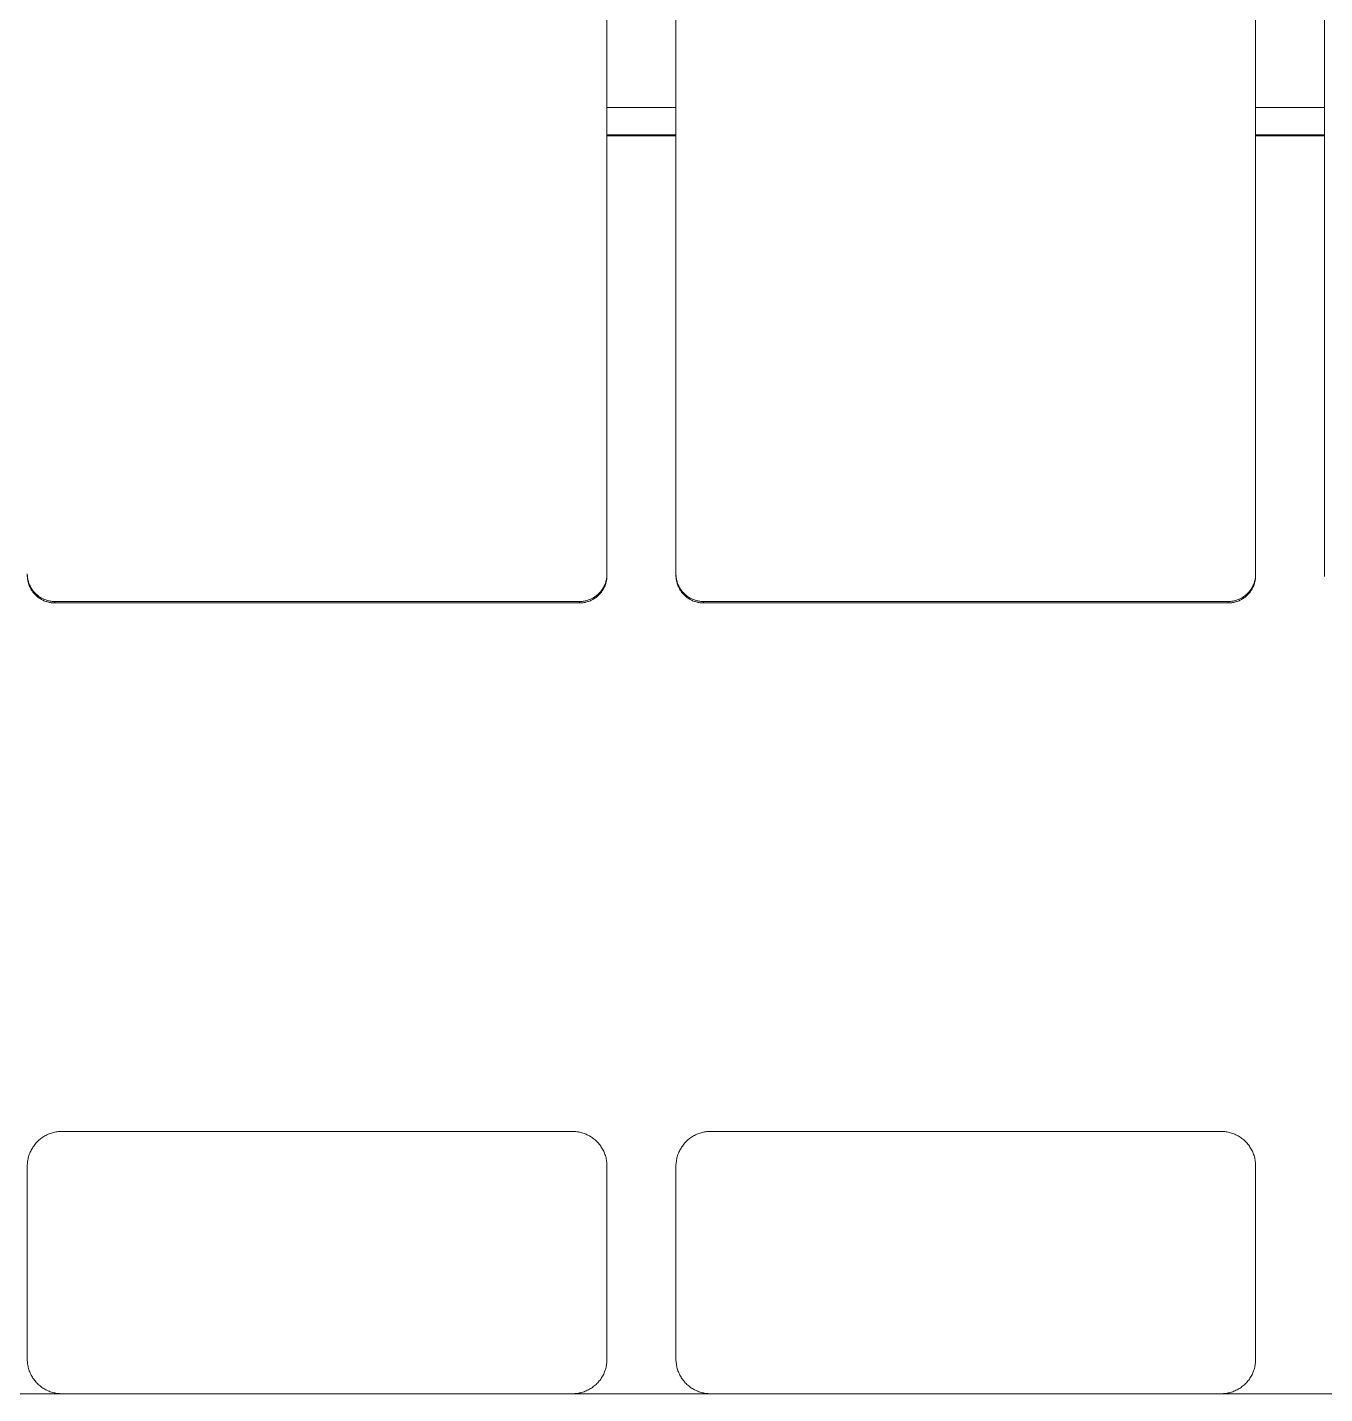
# Model space of a CAD drawing. Header units: millimetres. Extents: x -402 to 3954, y -41 to 3282.
# Drawn here: x 1228.6 to 1416.6, y 2885 to 3083.1 of the extents above; entities that cross this region are included whole.
import ezdxf

# ---------------------------------------------------------------- set-up
doc = ezdxf.new("R2010")
doc.units = ezdxf.units.MM
doc.layers.add('ZANO_R', color=7, linetype='Continuous', lineweight=0)

msp = doc.modelspace()

# ---------------------------------------------------------------- linework, layer by layer
at = {"layer": 'ZANO_R'}
for p, q in [((1312.63, 3003.85), (1312.63, 3277.1)), ((1322.63, 3277.1), (1322.63, 3003.85)), ((1406.63, 3003.85), (1406.63, 3277.1)), ((1416.63, 3277.1), (1416.63, 3003.85)), ((1312.63, 3071.47), (1322.63, 3071.47)), ((1406.63, 3071.47), (1416.63, 3071.47)), ((1322.63, 3067.47), (1312.63, 3067.47)), ((1416.63, 3067.47), (1406.63, 3067.47)), ((1312.63, 3067.36), (1322.63, 3067.36)), ((1406.63, 3067.36), (1416.63, 3067.36)), ((1228.63, 3003.85), (1228.63, 3003.71)), ((1228.63, 3003.71), (1228.64, 3003.58)), ((1228.63, 3003.5), (1228.63, 3003.64)), ((1228.64, 3003.37), (1228.63, 3003.5)), ((1228.64, 3003.58), (1228.65, 3003.44)), ((1228.65, 3003.23), (1228.64, 3003.37)), ((1228.65, 3003.44), (1228.67, 3003.3)), ((1228.67, 3003.1), (1228.65, 3003.23)), ((1228.67, 3003.3), (1228.69, 3003.17)), ((1228.69, 3002.96), (1228.67, 3003.1)), ((1228.69, 3003.17), (1228.72, 3003.04)), ((1228.72, 3002.83), (1228.69, 3002.96)), ((1228.72, 3003.04), (1228.75, 3002.9)), ((1228.75, 3002.69), (1228.72, 3002.83)), ((1228.75, 3002.9), (1228.78, 3002.77)), ((1228.78, 3002.56), (1228.75, 3002.69)), ((1228.78, 3002.77), (1228.82, 3002.64)), ((1228.82, 3002.43), (1228.78, 3002.56)), ((1228.82, 3002.64), (1228.86, 3002.51)), ((1228.86, 3002.3), (1228.82, 3002.43)), ((1228.86, 3002.51), (1228.91, 3002.38)), ((1228.91, 3002.17), (1228.86, 3002.3)), ((1228.91, 3002.38), (1228.96, 3002.26)), ((1228.96, 3002.05), (1228.91, 3002.17)), ((1228.96, 3002.26), (1229.02, 3002.13)), ((1229.02, 3002.13), (1229.08, 3002.01)), ((1312.24, 3002.13), (1312.18, 3002.01)), ((1312.3, 3002.26), (1312.24, 3002.13)), ((1312.35, 3002.38), (1312.3, 3002.26)), ((1312.35, 3002.17), (1312.3, 3002.05)), ((1312.4, 3002.51), (1312.35, 3002.38)), ((1312.4, 3002.3), (1312.35, 3002.17)), ((1312.44, 3002.64), (1312.4, 3002.51)), ((1312.44, 3002.43), (1312.4, 3002.3)), ((1312.48, 3002.77), (1312.44, 3002.64)), ((1312.48, 3002.56), (1312.44, 3002.43)), ((1312.52, 3002.9), (1312.48, 3002.77)), ((1312.52, 3002.69), (1312.48, 3002.56)), ((1312.55, 3003.04), (1312.52, 3002.9)), ((1312.55, 3002.83), (1312.52, 3002.69)), ((1312.57, 3003.17), (1312.55, 3003.04)), ((1312.57, 3002.96), (1312.55, 3002.83)), ((1312.59, 3003.3), (1312.57, 3003.17)), ((1312.59, 3003.1), (1312.57, 3002.96)), ((1312.61, 3003.44), (1312.59, 3003.3)), ((1312.61, 3003.23), (1312.59, 3003.1)), ((1312.62, 3003.58), (1312.61, 3003.44)), ((1312.62, 3003.37), (1312.61, 3003.23)), ((1312.63, 3003.71), (1312.62, 3003.58)), ((1312.63, 3003.5), (1312.62, 3003.37)), ((1312.63, 3003.64), (1312.63, 3003.85)), ((1312.63, 3003.85), (1312.63, 3003.71)), ((1312.63, 3003.64), (1312.63, 3003.5)), ((1322.63, 3003.85), (1322.63, 3003.71)), ((1322.63, 3003.85), (1322.63, 3003.64)), ((1322.63, 3003.71), (1322.64, 3003.58)), ((1322.63, 3003.5), (1322.63, 3003.64)), ((1322.64, 3003.37), (1322.63, 3003.5)), ((1322.64, 3003.58), (1322.65, 3003.44)), ((1322.65, 3003.23), (1322.64, 3003.37)), ((1322.65, 3003.44), (1322.67, 3003.3)), ((1322.67, 3003.1), (1322.65, 3003.23)), ((1322.67, 3003.3), (1322.69, 3003.17)), ((1322.69, 3002.96), (1322.67, 3003.1)), ((1322.69, 3003.17), (1322.72, 3003.04)), ((1322.72, 3002.83), (1322.69, 3002.96)), ((1322.72, 3003.04), (1322.75, 3002.9)), ((1322.75, 3002.69), (1322.72, 3002.83)), ((1322.75, 3002.9), (1322.78, 3002.77)), ((1322.78, 3002.56), (1322.75, 3002.69)), ((1322.78, 3002.77), (1322.82, 3002.64)), ((1322.82, 3002.43), (1322.78, 3002.56)), ((1322.82, 3002.64), (1322.86, 3002.51)), ((1322.86, 3002.3), (1322.82, 3002.43)), ((1322.86, 3002.51), (1322.91, 3002.38)), ((1322.91, 3002.17), (1322.86, 3002.3)), ((1322.91, 3002.38), (1322.96, 3002.26)), ((1322.96, 3002.05), (1322.91, 3002.17)), ((1322.96, 3002.26), (1323.02, 3002.13)), ((1323.02, 3002.13), (1323.08, 3002.01)), ((1406.24, 3002.13), (1406.18, 3002.01)), ((1406.3, 3002.26), (1406.24, 3002.13)), ((1406.35, 3002.38), (1406.3, 3002.26)), ((1406.35, 3002.17), (1406.3, 3002.05)), ((1406.4, 3002.51), (1406.35, 3002.38)), ((1406.4, 3002.3), (1406.35, 3002.17)), ((1406.44, 3002.64), (1406.4, 3002.51)), ((1406.44, 3002.43), (1406.4, 3002.3)), ((1406.48, 3002.77), (1406.44, 3002.64)), ((1406.48, 3002.56), (1406.44, 3002.43)), ((1406.52, 3002.9), (1406.48, 3002.77)), ((1406.52, 3002.69), (1406.48, 3002.56)), ((1406.55, 3003.04), (1406.52, 3002.9)), ((1406.55, 3002.83), (1406.52, 3002.69)), ((1406.57, 3003.17), (1406.55, 3003.04)), ((1406.57, 3002.96), (1406.55, 3002.83)), ((1406.59, 3003.3), (1406.57, 3003.17)), ((1406.59, 3003.1), (1406.57, 3002.96)), ((1406.61, 3003.44), (1406.59, 3003.3)), ((1406.61, 3003.23), (1406.59, 3003.1)), ((1406.62, 3003.58), (1406.61, 3003.44)), ((1406.62, 3003.37), (1406.61, 3003.23)), ((1406.63, 3003.71), (1406.62, 3003.58)), ((1406.63, 3003.5), (1406.62, 3003.37)), ((1406.63, 3003.64), (1406.63, 3003.85)), ((1406.63, 3003.85), (1406.63, 3003.71)), ((1406.63, 3003.64), (1406.63, 3003.5)), ((1416.63, 3003.85), (1416.63, 3003.71)), ((1416.63, 3003.85), (1416.63, 3003.64)), ((1416.63, 3003.5), (1416.63, 3003.64)), ((1229.02, 3001.92), (1228.96, 3002.05)), ((1229.08, 3001.8), (1229.02, 3001.92)), ((1229.08, 3002.01), (1229.14, 3001.89)), ((1229.14, 3001.68), (1229.08, 3001.8)), ((1229.14, 3001.89), (1229.21, 3001.77)), ((1229.21, 3001.56), (1229.14, 3001.68)), ((1229.21, 3001.77), (1229.29, 3001.66)), ((1229.29, 3001.45), (1229.21, 3001.56)), ((1229.29, 3001.66), (1229.36, 3001.54)), ((1229.36, 3001.33), (1229.29, 3001.45)), ((1229.36, 3001.54), (1229.44, 3001.43)), ((1229.44, 3001.22), (1229.36, 3001.33)), ((1229.44, 3001.43), (1229.53, 3001.32)), ((1229.53, 3001.12), (1229.44, 3001.22)), ((1229.53, 3001.32), (1229.62, 3001.22)), ((1229.62, 3001.01), (1229.53, 3001.12)), ((1229.62, 3001.22), (1229.71, 3001.12)), ((1229.71, 3000.91), (1229.62, 3001.01)), ((1229.71, 3001.12), (1229.8, 3001.02)), ((1229.8, 3000.81), (1229.71, 3000.91)), ((1229.8, 3001.02), (1229.9, 3000.93)), ((1229.9, 3000.72), (1229.8, 3000.81)), ((1229.9, 3000.93), (1230, 3000.83)), ((1230, 3000.62), (1229.9, 3000.72)), ((1230, 3000.83), (1230.11, 3000.75)), ((1230.11, 3000.54), (1230, 3000.62)), ((1230.11, 3000.75), (1230.21, 3000.66)), ((1230.21, 3000.45), (1230.11, 3000.54)), ((1230.21, 3000.66), (1230.32, 3000.58)), ((1230.32, 3000.37), (1230.21, 3000.45)), ((1230.32, 3000.58), (1230.44, 3000.5)), ((1230.44, 3000.3), (1230.32, 3000.37)), ((1230.44, 3000.5), (1230.55, 3000.43)), ((1230.55, 3000.22), (1230.44, 3000.3)), ((1230.55, 3000.43), (1230.67, 3000.36)), ((1230.67, 3000.15), (1230.55, 3000.22)), ((1230.67, 3000.36), (1230.79, 3000.3)), ((1230.79, 3000.09), (1230.67, 3000.15)), ((1230.79, 3000.3), (1230.91, 3000.24)), ((1230.91, 3000.24), (1231.04, 3000.18)), ((1231.04, 3000.18), (1231.16, 3000.13)), ((1231.16, 3000.13), (1231.29, 3000.08)), ((1310.1, 3000.13), (1309.97, 3000.08)), ((1310.23, 3000.18), (1310.1, 3000.13)), ((1310.35, 3000.24), (1310.23, 3000.18)), ((1310.47, 3000.3), (1310.35, 3000.24)), ((1310.59, 3000.36), (1310.47, 3000.3)), ((1310.59, 3000.15), (1310.47, 3000.09)), ((1310.71, 3000.43), (1310.59, 3000.36)), ((1310.71, 3000.22), (1310.59, 3000.15)), ((1310.83, 3000.5), (1310.71, 3000.43)), ((1310.83, 3000.3), (1310.71, 3000.22)), ((1310.94, 3000.58), (1310.83, 3000.5)), ((1310.94, 3000.37), (1310.83, 3000.3)), ((1311.05, 3000.66), (1310.94, 3000.58)), ((1311.05, 3000.45), (1310.94, 3000.37)), ((1311.16, 3000.75), (1311.05, 3000.66)), ((1311.16, 3000.54), (1311.05, 3000.45)), ((1311.26, 3000.83), (1311.16, 3000.75)), ((1311.26, 3000.62), (1311.16, 3000.54)), ((1311.36, 3000.93), (1311.26, 3000.83)), ((1311.36, 3000.72), (1311.26, 3000.62)), ((1311.46, 3001.02), (1311.36, 3000.93)), ((1311.46, 3000.81), (1311.36, 3000.72)), ((1311.55, 3001.12), (1311.46, 3001.02)), ((1311.55, 3000.91), (1311.46, 3000.81)), ((1311.65, 3001.22), (1311.55, 3001.12)), ((1311.65, 3001.01), (1311.55, 3000.91)), ((1311.73, 3001.32), (1311.65, 3001.22)), ((1311.73, 3001.12), (1311.65, 3001.01)), ((1311.82, 3001.43), (1311.73, 3001.32)), ((1311.82, 3001.22), (1311.73, 3001.12)), ((1311.9, 3001.54), (1311.82, 3001.43)), ((1311.9, 3001.33), (1311.82, 3001.22)), ((1311.98, 3001.66), (1311.9, 3001.54)), ((1311.98, 3001.45), (1311.9, 3001.33)), ((1312.05, 3001.77), (1311.98, 3001.66)), ((1312.05, 3001.56), (1311.98, 3001.45)), ((1312.12, 3001.89), (1312.05, 3001.77)), ((1312.12, 3001.68), (1312.05, 3001.56)), ((1312.18, 3002.01), (1312.12, 3001.89)), ((1312.18, 3001.8), (1312.12, 3001.68)), ((1312.24, 3001.92), (1312.18, 3001.8)), ((1312.3, 3002.05), (1312.24, 3001.92)), ((1323.02, 3001.92), (1322.96, 3002.05)), ((1323.08, 3001.8), (1323.02, 3001.92)), ((1323.08, 3002.01), (1323.14, 3001.89)), ((1323.14, 3001.68), (1323.08, 3001.8)), ((1323.14, 3001.89), (1323.21, 3001.77)), ((1323.21, 3001.56), (1323.14, 3001.68)), ((1323.21, 3001.77), (1323.29, 3001.66)), ((1323.29, 3001.45), (1323.21, 3001.56)), ((1323.29, 3001.66), (1323.36, 3001.54)), ((1323.36, 3001.33), (1323.29, 3001.45)), ((1323.36, 3001.54), (1323.44, 3001.43)), ((1323.44, 3001.22), (1323.36, 3001.33)), ((1323.44, 3001.43), (1323.53, 3001.32)), ((1323.53, 3001.12), (1323.44, 3001.22)), ((1323.53, 3001.32), (1323.62, 3001.22)), ((1323.62, 3001.01), (1323.53, 3001.12)), ((1323.62, 3001.22), (1323.71, 3001.12)), ((1323.71, 3000.91), (1323.62, 3001.01)), ((1323.71, 3001.12), (1323.8, 3001.02)), ((1323.8, 3000.81), (1323.71, 3000.91)), ((1323.8, 3001.02), (1323.9, 3000.93)), ((1323.9, 3000.72), (1323.8, 3000.81)), ((1323.9, 3000.93), (1324, 3000.83)), ((1324, 3000.62), (1323.9, 3000.72)), ((1324, 3000.83), (1324.11, 3000.75)), ((1324.11, 3000.54), (1324, 3000.62)), ((1324.11, 3000.75), (1324.21, 3000.66)), ((1324.21, 3000.45), (1324.11, 3000.54)), ((1324.21, 3000.66), (1324.32, 3000.58)), ((1324.32, 3000.37), (1324.21, 3000.45)), ((1324.32, 3000.58), (1324.44, 3000.5)), ((1324.44, 3000.3), (1324.32, 3000.37)), ((1324.44, 3000.5), (1324.55, 3000.43)), ((1324.55, 3000.22), (1324.44, 3000.3)), ((1324.55, 3000.43), (1324.67, 3000.36)), ((1324.67, 3000.15), (1324.55, 3000.22)), ((1324.67, 3000.36), (1324.79, 3000.3)), ((1324.79, 3000.09), (1324.67, 3000.15)), ((1324.79, 3000.3), (1324.91, 3000.24)), ((1324.91, 3000.24), (1325.04, 3000.18)), ((1325.04, 3000.18), (1325.16, 3000.13)), ((1325.16, 3000.13), (1325.29, 3000.08)), ((1404.1, 3000.13), (1403.97, 3000.08)), ((1404.23, 3000.18), (1404.1, 3000.13)), ((1404.35, 3000.24), (1404.23, 3000.18)), ((1404.47, 3000.3), (1404.35, 3000.24)), ((1404.59, 3000.36), (1404.47, 3000.3)), ((1404.59, 3000.15), (1404.47, 3000.09)), ((1404.71, 3000.43), (1404.59, 3000.36)), ((1404.71, 3000.22), (1404.59, 3000.15)), ((1404.83, 3000.5), (1404.71, 3000.43)), ((1404.83, 3000.3), (1404.71, 3000.22)), ((1404.94, 3000.58), (1404.83, 3000.5)), ((1404.94, 3000.37), (1404.83, 3000.3)), ((1405.05, 3000.66), (1404.94, 3000.58)), ((1405.05, 3000.45), (1404.94, 3000.37)), ((1405.16, 3000.75), (1405.05, 3000.66)), ((1405.16, 3000.54), (1405.05, 3000.45)), ((1405.26, 3000.83), (1405.16, 3000.75)), ((1405.26, 3000.62), (1405.16, 3000.54)), ((1405.36, 3000.93), (1405.26, 3000.83)), ((1405.36, 3000.72), (1405.26, 3000.62)), ((1405.46, 3001.02), (1405.36, 3000.93)), ((1405.46, 3000.81), (1405.36, 3000.72)), ((1405.55, 3001.12), (1405.46, 3001.02)), ((1405.55, 3000.91), (1405.46, 3000.81)), ((1405.65, 3001.22), (1405.55, 3001.12)), ((1405.65, 3001.01), (1405.55, 3000.91)), ((1405.73, 3001.32), (1405.65, 3001.22)), ((1405.73, 3001.12), (1405.65, 3001.01)), ((1405.82, 3001.43), (1405.73, 3001.32)), ((1405.82, 3001.22), (1405.73, 3001.12)), ((1405.9, 3001.54), (1405.82, 3001.43)), ((1405.9, 3001.33), (1405.82, 3001.22)), ((1405.98, 3001.66), (1405.9, 3001.54)), ((1405.98, 3001.45), (1405.9, 3001.33)), ((1406.05, 3001.77), (1405.98, 3001.66)), ((1406.05, 3001.56), (1405.98, 3001.45)), ((1406.12, 3001.89), (1406.05, 3001.77)), ((1406.12, 3001.68), (1406.05, 3001.56)), ((1406.18, 3002.01), (1406.12, 3001.89)), ((1406.18, 3001.8), (1406.12, 3001.68)), ((1406.24, 3001.92), (1406.18, 3001.8)), ((1406.3, 3002.05), (1406.24, 3001.92)), ((1230.91, 3000.03), (1230.79, 3000.09)), ((1231.04, 2999.97), (1230.91, 3000.03)), ((1231.16, 2999.92), (1231.04, 2999.97)), ((1231.29, 2999.87), (1231.16, 2999.92)), ((1231.29, 3000.08), (1231.42, 3000.04)), ((1231.42, 2999.83), (1231.29, 2999.87)), ((1231.42, 3000.04), (1231.55, 3000)), ((1231.55, 2999.79), (1231.42, 2999.83)), ((1231.55, 3000), (1231.68, 2999.96)), ((1231.68, 2999.75), (1231.55, 2999.79)), ((1231.68, 2999.96), (1231.82, 2999.93)), ((1231.82, 2999.72), (1231.68, 2999.75)), ((1231.82, 2999.93), (1231.95, 2999.91)), ((1231.95, 2999.7), (1231.82, 2999.72)), ((1231.95, 2999.91), (1232.09, 2999.89)), ((1232.09, 2999.68), (1231.95, 2999.7)), ((1232.09, 2999.89), (1232.22, 2999.87)), ((1232.22, 2999.66), (1232.09, 2999.68)), ((1232.22, 2999.87), (1232.36, 2999.86)), ((1232.36, 2999.65), (1232.22, 2999.66)), ((1232.36, 2999.86), (1232.49, 2999.85)), ((1232.49, 2999.64), (1232.36, 2999.65)), ((1232.49, 2999.85), (1232.63, 2999.85)), ((1232.63, 2999.64), (1232.49, 2999.64)), ((1232.63, 2999.64), (1232.63, 2999.85)), ((1232.63, 2999.85), (1308.63, 2999.85)), ((1308.63, 2999.64), (1232.63, 2999.64)), ((1308.63, 2999.85), (1308.63, 2999.64)), ((1308.77, 2999.85), (1308.63, 2999.85)), ((1308.77, 2999.64), (1308.63, 2999.64)), ((1308.9, 2999.86), (1308.77, 2999.85)), ((1308.9, 2999.65), (1308.77, 2999.64)), ((1309.04, 2999.87), (1308.9, 2999.86)), ((1309.04, 2999.66), (1308.9, 2999.65)), ((1309.18, 2999.89), (1309.04, 2999.87)), ((1309.18, 2999.68), (1309.04, 2999.66)), ((1309.31, 2999.91), (1309.18, 2999.89)), ((1309.31, 2999.7), (1309.18, 2999.68)), ((1309.45, 2999.93), (1309.31, 2999.91)), ((1309.45, 2999.72), (1309.31, 2999.7)), ((1309.58, 2999.96), (1309.45, 2999.93)), ((1309.58, 2999.75), (1309.45, 2999.72)), ((1309.71, 3000), (1309.58, 2999.96)), ((1309.71, 2999.79), (1309.58, 2999.75)), ((1309.84, 3000.04), (1309.71, 3000)), ((1309.84, 2999.83), (1309.71, 2999.79)), ((1309.97, 3000.08), (1309.84, 3000.04)), ((1309.97, 2999.87), (1309.84, 2999.83)), ((1310.1, 2999.92), (1309.97, 2999.87)), ((1310.23, 2999.97), (1310.1, 2999.92)), ((1310.35, 3000.03), (1310.23, 2999.97)), ((1310.47, 3000.09), (1310.35, 3000.03)), ((1324.91, 3000.03), (1324.79, 3000.09)), ((1325.04, 2999.97), (1324.91, 3000.03)), ((1325.16, 2999.92), (1325.04, 2999.97)), ((1325.29, 2999.87), (1325.16, 2999.92)), ((1325.29, 3000.08), (1325.42, 3000.04)), ((1325.42, 2999.83), (1325.29, 2999.87)), ((1325.42, 3000.04), (1325.55, 3000)), ((1325.55, 2999.79), (1325.42, 2999.83)), ((1325.55, 3000), (1325.68, 2999.96)), ((1325.68, 2999.75), (1325.55, 2999.79)), ((1325.68, 2999.96), (1325.82, 2999.93)), ((1325.82, 2999.72), (1325.68, 2999.75)), ((1325.82, 2999.93), (1325.95, 2999.91)), ((1325.95, 2999.7), (1325.82, 2999.72)), ((1325.95, 2999.91), (1326.09, 2999.89)), ((1326.09, 2999.68), (1325.95, 2999.7)), ((1326.09, 2999.89), (1326.22, 2999.87)), ((1326.22, 2999.66), (1326.09, 2999.68)), ((1326.22, 2999.87), (1326.36, 2999.86)), ((1326.36, 2999.65), (1326.22, 2999.66)), ((1326.36, 2999.86), (1326.49, 2999.85)), ((1326.49, 2999.64), (1326.36, 2999.65)), ((1326.49, 2999.85), (1326.63, 2999.85)), ((1326.63, 2999.64), (1326.49, 2999.64)), ((1326.63, 2999.64), (1326.63, 2999.85)), ((1326.63, 2999.85), (1402.63, 2999.85)), ((1402.63, 2999.64), (1326.63, 2999.64)), ((1402.63, 2999.85), (1402.63, 2999.64)), ((1402.77, 2999.85), (1402.63, 2999.85)), ((1402.77, 2999.64), (1402.63, 2999.64)), ((1402.9, 2999.86), (1402.77, 2999.85)), ((1402.9, 2999.65), (1402.77, 2999.64)), ((1403.04, 2999.87), (1402.9, 2999.86)), ((1403.04, 2999.66), (1402.9, 2999.65)), ((1403.18, 2999.89), (1403.04, 2999.87)), ((1403.18, 2999.68), (1403.04, 2999.66)), ((1403.31, 2999.91), (1403.18, 2999.89)), ((1403.31, 2999.7), (1403.18, 2999.68)), ((1403.45, 2999.93), (1403.31, 2999.91)), ((1403.45, 2999.72), (1403.31, 2999.7)), ((1403.58, 2999.96), (1403.45, 2999.93)), ((1403.58, 2999.75), (1403.45, 2999.72)), ((1403.71, 3000), (1403.58, 2999.96)), ((1403.71, 2999.79), (1403.58, 2999.75)), ((1403.84, 3000.04), (1403.71, 3000)), ((1403.84, 2999.83), (1403.71, 2999.79)), ((1403.97, 3000.08), (1403.84, 3000.04)), ((1403.97, 2999.87), (1403.84, 2999.83)), ((1404.1, 2999.92), (1403.97, 2999.87)), ((1404.23, 2999.97), (1404.1, 2999.92)), ((1404.35, 3000.03), (1404.23, 2999.97)), ((1404.47, 3000.09), (1404.35, 3000.03)), ((1232.45, 2922.9), (1232.28, 2922.86)), ((1232.61, 2922.94), (1232.45, 2922.9)), ((1232.78, 2922.97), (1232.61, 2922.94)), ((1232.95, 2922.99), (1232.78, 2922.97)), ((1233.12, 2923.02), (1232.95, 2922.99)), ((1233.29, 2923.03), (1233.12, 2923.02)), ((1233.46, 2923.04), (1233.29, 2923.03)), ((1233.63, 2923.04), (1233.46, 2923.04)), ((1233.63, 2923.04), (1307.63, 2923.04)), ((1307.63, 2923.04), (1307.8, 2923.04)), ((1307.8, 2923.04), (1307.97, 2923.03)), ((1307.97, 2923.03), (1308.14, 2923.02)), ((1308.14, 2923.02), (1308.31, 2922.99)), ((1308.31, 2922.99), (1308.48, 2922.97)), ((1308.48, 2922.97), (1308.65, 2922.94)), ((1308.65, 2922.94), (1308.82, 2922.9)), ((1308.82, 2922.9), (1308.98, 2922.86)), ((1326.45, 2922.9), (1326.28, 2922.86)), ((1326.61, 2922.94), (1326.45, 2922.9)), ((1326.78, 2922.97), (1326.61, 2922.94)), ((1326.95, 2922.99), (1326.78, 2922.97)), ((1327.12, 2923.02), (1326.95, 2922.99)), ((1327.29, 2923.03), (1327.12, 2923.02)), ((1327.46, 2923.04), (1327.29, 2923.03)), ((1327.63, 2923.04), (1327.46, 2923.04)), ((1327.63, 2923.04), (1401.63, 2923.04)), ((1401.63, 2923.04), (1401.8, 2923.04)), ((1401.8, 2923.04), (1401.97, 2923.03)), ((1401.97, 2923.03), (1402.14, 2923.02)), ((1402.14, 2923.02), (1402.31, 2922.99)), ((1402.31, 2922.99), (1402.48, 2922.97)), ((1402.48, 2922.97), (1402.65, 2922.94)), ((1402.65, 2922.94), (1402.82, 2922.9)), ((1402.82, 2922.9), (1402.98, 2922.86)), ((1229.55, 2920.92), (1229.45, 2920.78)), ((1229.65, 2921.06), (1229.55, 2920.92)), ((1229.75, 2921.2), (1229.65, 2921.06)), ((1229.86, 2921.33), (1229.75, 2921.2)), ((1229.98, 2921.45), (1229.86, 2921.33)), ((1230.1, 2921.58), (1229.98, 2921.45)), ((1230.22, 2921.7), (1230.1, 2921.58)), ((1230.35, 2921.81), (1230.22, 2921.7)), ((1230.48, 2921.92), (1230.35, 2921.81)), ((1230.61, 2922.03), (1230.48, 2921.92)), ((1230.75, 2922.13), (1230.61, 2922.03)), ((1230.89, 2922.22), (1230.75, 2922.13)), ((1231.03, 2922.31), (1230.89, 2922.22)), ((1231.18, 2922.4), (1231.03, 2922.31)), ((1231.33, 2922.48), (1231.18, 2922.4)), ((1231.48, 2922.56), (1231.33, 2922.48)), ((1231.64, 2922.63), (1231.48, 2922.56)), ((1231.8, 2922.69), (1231.64, 2922.63)), ((1231.96, 2922.75), (1231.8, 2922.69)), ((1232.12, 2922.81), (1231.96, 2922.75)), ((1232.28, 2922.86), (1232.12, 2922.81)), ((1308.98, 2922.86), (1309.14, 2922.81)), ((1309.14, 2922.81), (1309.31, 2922.75)), ((1309.31, 2922.75), (1309.47, 2922.69)), ((1309.47, 2922.69), (1309.62, 2922.63)), ((1309.62, 2922.63), (1309.78, 2922.56)), ((1309.78, 2922.56), (1309.93, 2922.48)), ((1309.93, 2922.48), (1310.08, 2922.4)), ((1310.08, 2922.4), (1310.23, 2922.31)), ((1310.23, 2922.31), (1310.37, 2922.22)), ((1310.37, 2922.22), (1310.51, 2922.13)), ((1310.51, 2922.13), (1310.65, 2922.03)), ((1310.65, 2922.03), (1310.79, 2921.92)), ((1310.79, 2921.92), (1310.92, 2921.81)), ((1310.92, 2921.81), (1311.04, 2921.7)), ((1311.04, 2921.7), (1311.17, 2921.58)), ((1311.17, 2921.58), (1311.29, 2921.45)), ((1311.29, 2921.45), (1311.4, 2921.33)), ((1311.4, 2921.33), (1311.51, 2921.2)), ((1311.51, 2921.2), (1311.62, 2921.06)), ((1311.62, 2921.06), (1311.72, 2920.92)), ((1311.72, 2920.92), (1311.81, 2920.78)), ((1323.55, 2920.92), (1323.45, 2920.78)), ((1323.65, 2921.06), (1323.55, 2920.92)), ((1323.75, 2921.2), (1323.65, 2921.06)), ((1323.86, 2921.33), (1323.75, 2921.2)), ((1323.98, 2921.45), (1323.86, 2921.33)), ((1324.1, 2921.58), (1323.98, 2921.45)), ((1324.22, 2921.7), (1324.1, 2921.58)), ((1324.35, 2921.81), (1324.22, 2921.7)), ((1324.48, 2921.92), (1324.35, 2921.81)), ((1324.61, 2922.03), (1324.48, 2921.92)), ((1324.75, 2922.13), (1324.61, 2922.03)), ((1324.89, 2922.22), (1324.75, 2922.13)), ((1325.03, 2922.31), (1324.89, 2922.22)), ((1325.18, 2922.4), (1325.03, 2922.31)), ((1325.33, 2922.48), (1325.18, 2922.4)), ((1325.48, 2922.56), (1325.33, 2922.48)), ((1325.64, 2922.63), (1325.48, 2922.56)), ((1325.8, 2922.69), (1325.64, 2922.63)), ((1325.96, 2922.75), (1325.8, 2922.69)), ((1326.12, 2922.81), (1325.96, 2922.75)), ((1326.28, 2922.86), (1326.12, 2922.81)), ((1402.98, 2922.86), (1403.14, 2922.81)), ((1403.14, 2922.81), (1403.31, 2922.75)), ((1403.31, 2922.75), (1403.47, 2922.69)), ((1403.47, 2922.69), (1403.62, 2922.63)), ((1403.62, 2922.63), (1403.78, 2922.56)), ((1403.78, 2922.56), (1403.93, 2922.48)), ((1403.93, 2922.48), (1404.08, 2922.4)), ((1404.08, 2922.4), (1404.23, 2922.31)), ((1404.23, 2922.31), (1404.37, 2922.22)), ((1404.37, 2922.22), (1404.51, 2922.13)), ((1404.51, 2922.13), (1404.65, 2922.03)), ((1404.65, 2922.03), (1404.79, 2921.92)), ((1404.79, 2921.92), (1404.92, 2921.81)), ((1404.92, 2921.81), (1405.04, 2921.7)), ((1405.04, 2921.7), (1405.17, 2921.58)), ((1405.17, 2921.58), (1405.29, 2921.45)), ((1405.29, 2921.45), (1405.4, 2921.33)), ((1405.4, 2921.33), (1405.51, 2921.2)), ((1405.51, 2921.2), (1405.62, 2921.06)), ((1405.62, 2921.06), (1405.72, 2920.92)), ((1405.72, 2920.92), (1405.81, 2920.78)), ((1228.74, 2919.06), (1228.7, 2918.89)), ((1228.77, 2919.23), (1228.74, 2919.06)), ((1228.82, 2919.39), (1228.77, 2919.23)), ((1228.87, 2919.55), (1228.82, 2919.39)), ((1228.92, 2919.72), (1228.87, 2919.55)), ((1228.98, 2919.88), (1228.92, 2919.72)), ((1229.05, 2920.03), (1228.98, 2919.88)), ((1229.12, 2920.19), (1229.05, 2920.03)), ((1229.19, 2920.34), (1229.12, 2920.19)), ((1229.27, 2920.49), (1229.19, 2920.34)), ((1229.36, 2920.64), (1229.27, 2920.49)), ((1229.45, 2920.78), (1229.36, 2920.64)), ((1311.81, 2920.78), (1311.9, 2920.64)), ((1311.9, 2920.64), (1311.99, 2920.49)), ((1311.99, 2920.49), (1312.07, 2920.34)), ((1312.07, 2920.34), (1312.15, 2920.19)), ((1312.15, 2920.19), (1312.22, 2920.03)), ((1312.22, 2920.03), (1312.28, 2919.88)), ((1312.28, 2919.88), (1312.34, 2919.72)), ((1312.34, 2919.72), (1312.4, 2919.55)), ((1312.4, 2919.55), (1312.45, 2919.39)), ((1312.45, 2919.39), (1312.49, 2919.23)), ((1312.49, 2919.23), (1312.53, 2919.06)), ((1312.53, 2919.06), (1312.56, 2918.89)), ((1322.74, 2919.06), (1322.7, 2918.89)), ((1322.77, 2919.23), (1322.74, 2919.06)), ((1322.82, 2919.39), (1322.77, 2919.23)), ((1322.87, 2919.55), (1322.82, 2919.39)), ((1322.92, 2919.72), (1322.87, 2919.55)), ((1322.98, 2919.88), (1322.92, 2919.72)), ((1323.05, 2920.03), (1322.98, 2919.88)), ((1323.12, 2920.19), (1323.05, 2920.03)), ((1323.19, 2920.34), (1323.12, 2920.19)), ((1323.27, 2920.49), (1323.19, 2920.34)), ((1323.36, 2920.64), (1323.27, 2920.49)), ((1323.45, 2920.78), (1323.36, 2920.64)), ((1405.81, 2920.78), (1405.9, 2920.64)), ((1405.9, 2920.64), (1405.99, 2920.49)), ((1405.99, 2920.49), (1406.07, 2920.34)), ((1406.07, 2920.34), (1406.15, 2920.19)), ((1406.15, 2920.19), (1406.22, 2920.03)), ((1406.22, 2920.03), (1406.28, 2919.88)), ((1406.28, 2919.88), (1406.34, 2919.72)), ((1406.34, 2919.72), (1406.4, 2919.55)), ((1406.4, 2919.55), (1406.45, 2919.39)), ((1406.45, 2919.39), (1406.49, 2919.23)), ((1406.49, 2919.23), (1406.53, 2919.06)), ((1406.53, 2919.06), (1406.56, 2918.89)), ((1228.64, 2918.38), (1228.63, 2918.21)), ((1228.63, 2918.21), (1228.63, 2918.04)), ((1228.63, 2890.04), (1228.63, 2918.04)), ((1228.66, 2918.55), (1228.64, 2918.38)), ((1228.68, 2918.72), (1228.66, 2918.55)), ((1228.7, 2918.89), (1228.68, 2918.72)), ((1312.56, 2918.89), (1312.58, 2918.72)), ((1312.58, 2918.72), (1312.61, 2918.55)), ((1312.61, 2918.55), (1312.62, 2918.38)), ((1312.62, 2918.38), (1312.63, 2918.21)), ((1312.63, 2918.21), (1312.63, 2918.04)), ((1312.63, 2918.04), (1312.63, 2890.04)), ((1322.64, 2918.38), (1322.63, 2918.21)), ((1322.63, 2918.21), (1322.63, 2918.04)), ((1322.63, 2890.04), (1322.63, 2918.04)), ((1322.66, 2918.55), (1322.64, 2918.38)), ((1322.68, 2918.72), (1322.66, 2918.55)), ((1322.7, 2918.89), (1322.68, 2918.72)), ((1406.56, 2918.89), (1406.58, 2918.72)), ((1406.58, 2918.72), (1406.61, 2918.55)), ((1406.61, 2918.55), (1406.62, 2918.38)), ((1406.62, 2918.38), (1406.63, 2918.21)), ((1406.63, 2918.21), (1406.63, 2918.04)), ((1406.63, 2918.04), (1406.63, 2890.04)), ((1228.63, 2890.04), (1228.63, 2889.87)), ((1228.63, 2889.87), (1228.64, 2889.7)), ((1228.64, 2889.7), (1228.66, 2889.53)), ((1228.66, 2889.53), (1228.68, 2889.36)), ((1228.68, 2889.36), (1228.7, 2889.19)), ((1312.56, 2889.19), (1312.58, 2889.36)), ((1312.58, 2889.36), (1312.61, 2889.53)), ((1312.61, 2889.53), (1312.62, 2889.7)), ((1312.62, 2889.7), (1312.63, 2889.87)), ((1312.63, 2889.87), (1312.63, 2890.04)), ((1322.63, 2890.04), (1322.63, 2889.87)), ((1322.63, 2889.87), (1322.64, 2889.7)), ((1322.64, 2889.7), (1322.66, 2889.53)), ((1322.66, 2889.53), (1322.68, 2889.36)), ((1322.68, 2889.36), (1322.7, 2889.19)), ((1406.56, 2889.19), (1406.58, 2889.36)), ((1406.58, 2889.36), (1406.61, 2889.53)), ((1406.61, 2889.53), (1406.62, 2889.7)), ((1406.62, 2889.7), (1406.63, 2889.87)), ((1406.63, 2889.87), (1406.63, 2890.04)), ((1228.7, 2889.19), (1228.74, 2889.02)), ((1228.74, 2889.02), (1228.77, 2888.86)), ((1228.77, 2888.86), (1228.82, 2888.69)), ((1228.82, 2888.69), (1228.87, 2888.53)), ((1228.87, 2888.53), (1228.92, 2888.37)), ((1228.92, 2888.37), (1228.98, 2888.21)), ((1228.98, 2888.21), (1229.05, 2888.05)), ((1229.05, 2888.05), (1229.12, 2887.89)), ((1229.12, 2887.89), (1229.19, 2887.74)), ((1229.19, 2887.74), (1229.27, 2887.59)), ((1229.27, 2887.59), (1229.36, 2887.44)), ((1229.36, 2887.44), (1229.45, 2887.3)), ((1229.45, 2887.3), (1229.55, 2887.16)), ((1311.72, 2887.16), (1311.81, 2887.3)), ((1311.81, 2887.3), (1311.9, 2887.44)), ((1311.9, 2887.44), (1311.99, 2887.59)), ((1311.99, 2887.59), (1312.07, 2887.74)), ((1312.07, 2887.74), (1312.15, 2887.89)), ((1312.15, 2887.89), (1312.22, 2888.05)), ((1312.22, 2888.05), (1312.28, 2888.21)), ((1312.28, 2888.21), (1312.34, 2888.37)), ((1312.34, 2888.37), (1312.4, 2888.53)), ((1312.4, 2888.53), (1312.45, 2888.69)), ((1312.45, 2888.69), (1312.49, 2888.86)), ((1312.49, 2888.86), (1312.53, 2889.02)), ((1312.53, 2889.02), (1312.56, 2889.19)), ((1322.7, 2889.19), (1322.74, 2889.02)), ((1322.74, 2889.02), (1322.77, 2888.86)), ((1322.77, 2888.86), (1322.82, 2888.69)), ((1322.82, 2888.69), (1322.87, 2888.53)), ((1322.87, 2888.53), (1322.92, 2888.37)), ((1322.92, 2888.37), (1322.98, 2888.21)), ((1322.98, 2888.21), (1323.05, 2888.05)), ((1323.05, 2888.05), (1323.12, 2887.89)), ((1323.12, 2887.89), (1323.19, 2887.74)), ((1323.19, 2887.74), (1323.27, 2887.59)), ((1323.27, 2887.59), (1323.36, 2887.44)), ((1323.36, 2887.44), (1323.45, 2887.3)), ((1323.45, 2887.3), (1323.55, 2887.16)), ((1405.72, 2887.16), (1405.81, 2887.3)), ((1405.81, 2887.3), (1405.9, 2887.44)), ((1405.9, 2887.44), (1405.99, 2887.59)), ((1405.99, 2887.59), (1406.07, 2887.74)), ((1406.07, 2887.74), (1406.15, 2887.89)), ((1406.15, 2887.89), (1406.22, 2888.05)), ((1406.22, 2888.05), (1406.28, 2888.21)), ((1406.28, 2888.21), (1406.34, 2888.37)), ((1406.34, 2888.37), (1406.4, 2888.53)), ((1406.4, 2888.53), (1406.45, 2888.69)), ((1406.45, 2888.69), (1406.49, 2888.86)), ((1406.49, 2888.86), (1406.53, 2889.02)), ((1406.53, 2889.02), (1406.56, 2889.19)), ((1229.55, 2887.16), (1229.65, 2887.02)), ((1229.65, 2887.02), (1229.75, 2886.89)), ((1229.75, 2886.89), (1229.86, 2886.76)), ((1229.86, 2886.76), (1229.98, 2886.63)), ((1229.98, 2886.63), (1230.1, 2886.51)), ((1230.1, 2886.51), (1230.22, 2886.39)), ((1230.22, 2886.39), (1230.35, 2886.27)), ((1230.35, 2886.27), (1230.48, 2886.16)), ((1230.48, 2886.16), (1230.61, 2886.06)), ((1230.61, 2886.06), (1230.75, 2885.96)), ((1230.75, 2885.96), (1230.89, 2885.86)), ((1230.89, 2885.86), (1231.03, 2885.77)), ((1231.03, 2885.77), (1231.18, 2885.68)), ((1231.18, 2885.68), (1231.33, 2885.6)), ((1231.33, 2885.6), (1231.48, 2885.53)), ((1231.48, 2885.53), (1231.64, 2885.46)), ((1231.64, 2885.46), (1231.8, 2885.39)), ((1231.8, 2885.39), (1231.96, 2885.33)), ((1231.96, 2885.33), (1232.12, 2885.28)), ((1232.12, 2885.28), (1232.28, 2885.23)), ((1308.98, 2885.23), (1309.14, 2885.28)), ((1309.14, 2885.28), (1309.31, 2885.33)), ((1309.31, 2885.33), (1309.47, 2885.39)), ((1309.47, 2885.39), (1309.62, 2885.46)), ((1309.62, 2885.46), (1309.78, 2885.53)), ((1309.78, 2885.53), (1309.93, 2885.6)), ((1309.93, 2885.6), (1310.08, 2885.68)), ((1310.08, 2885.68), (1310.23, 2885.77)), ((1310.23, 2885.77), (1310.37, 2885.86)), ((1310.37, 2885.86), (1310.51, 2885.96)), ((1310.51, 2885.96), (1310.65, 2886.06)), ((1310.65, 2886.06), (1310.79, 2886.16)), ((1310.79, 2886.16), (1310.92, 2886.27)), ((1310.92, 2886.27), (1311.04, 2886.39)), ((1311.04, 2886.39), (1311.17, 2886.51)), ((1311.17, 2886.51), (1311.29, 2886.63)), ((1311.29, 2886.63), (1311.4, 2886.76)), ((1311.4, 2886.76), (1311.51, 2886.89)), ((1311.51, 2886.89), (1311.62, 2887.02)), ((1311.62, 2887.02), (1311.72, 2887.16)), ((1323.55, 2887.16), (1323.65, 2887.02)), ((1323.65, 2887.02), (1323.75, 2886.89)), ((1323.75, 2886.89), (1323.86, 2886.76)), ((1323.86, 2886.76), (1323.98, 2886.63)), ((1323.98, 2886.63), (1324.1, 2886.51)), ((1324.1, 2886.51), (1324.22, 2886.39)), ((1324.22, 2886.39), (1324.35, 2886.27)), ((1324.35, 2886.27), (1324.48, 2886.16)), ((1324.48, 2886.16), (1324.61, 2886.06)), ((1324.61, 2886.06), (1324.75, 2885.96)), ((1324.75, 2885.96), (1324.89, 2885.86)), ((1324.89, 2885.86), (1325.03, 2885.77)), ((1325.03, 2885.77), (1325.18, 2885.68)), ((1325.18, 2885.68), (1325.33, 2885.6)), ((1325.33, 2885.6), (1325.48, 2885.53)), ((1325.48, 2885.53), (1325.64, 2885.46)), ((1325.64, 2885.46), (1325.8, 2885.39)), ((1325.8, 2885.39), (1325.96, 2885.33)), ((1325.96, 2885.33), (1326.12, 2885.28)), ((1326.12, 2885.28), (1326.28, 2885.23)), ((1402.98, 2885.23), (1403.14, 2885.28)), ((1403.14, 2885.28), (1403.31, 2885.33)), ((1403.31, 2885.33), (1403.47, 2885.39)), ((1403.47, 2885.39), (1403.62, 2885.46)), ((1403.62, 2885.46), (1403.78, 2885.53)), ((1403.78, 2885.53), (1403.93, 2885.6)), ((1403.93, 2885.6), (1404.08, 2885.68)), ((1404.08, 2885.68), (1404.23, 2885.77)), ((1404.23, 2885.77), (1404.37, 2885.86)), ((1404.37, 2885.86), (1404.51, 2885.96)), ((1404.51, 2885.96), (1404.65, 2886.06)), ((1404.65, 2886.06), (1404.79, 2886.16)), ((1404.79, 2886.16), (1404.92, 2886.27)), ((1404.92, 2886.27), (1405.04, 2886.39)), ((1405.04, 2886.39), (1405.17, 2886.51)), ((1405.17, 2886.51), (1405.29, 2886.63)), ((1405.29, 2886.63), (1405.4, 2886.76)), ((1405.4, 2886.76), (1405.51, 2886.89)), ((1405.51, 2886.89), (1405.62, 2887.02)), ((1405.62, 2887.02), (1405.72, 2887.16)), ((1233.52, 2885.04), (1213.74, 2885.04)), ((1232.28, 2885.23), (1232.45, 2885.18)), ((1232.45, 2885.18), (1232.61, 2885.15)), ((1232.61, 2885.15), (1232.78, 2885.11)), ((1232.78, 2885.11), (1232.95, 2885.09)), ((1232.95, 2885.09), (1233.12, 2885.07)), ((1233.12, 2885.07), (1233.29, 2885.05)), ((1233.29, 2885.05), (1233.46, 2885.04)), ((1233.46, 2885.04), (1233.63, 2885.04)), ((1307.63, 2885.04), (1233.63, 2885.04)), ((1307.63, 2885.04), (1307.8, 2885.04)), ((1327.52, 2885.04), (1307.74, 2885.04)), ((1307.8, 2885.04), (1307.97, 2885.05)), ((1307.97, 2885.05), (1308.14, 2885.07)), ((1308.14, 2885.07), (1308.31, 2885.09)), ((1308.31, 2885.09), (1308.48, 2885.11)), ((1308.48, 2885.11), (1308.65, 2885.15)), ((1308.65, 2885.15), (1308.82, 2885.18)), ((1308.82, 2885.18), (1308.98, 2885.23)), ((1326.28, 2885.23), (1326.45, 2885.18)), ((1326.45, 2885.18), (1326.61, 2885.15)), ((1326.61, 2885.15), (1326.78, 2885.11)), ((1326.78, 2885.11), (1326.95, 2885.09)), ((1326.95, 2885.09), (1327.12, 2885.07)), ((1327.12, 2885.07), (1327.29, 2885.05)), ((1327.29, 2885.05), (1327.46, 2885.04)), ((1327.46, 2885.04), (1327.63, 2885.04)), ((1401.63, 2885.04), (1327.63, 2885.04)), ((1401.63, 2885.04), (1401.8, 2885.04)), ((1421.52, 2885.04), (1401.74, 2885.04)), ((1401.8, 2885.04), (1401.97, 2885.05)), ((1401.97, 2885.05), (1402.14, 2885.07)), ((1402.14, 2885.07), (1402.31, 2885.09)), ((1402.31, 2885.09), (1402.48, 2885.11)), ((1402.48, 2885.11), (1402.65, 2885.15)), ((1402.65, 2885.15), (1402.82, 2885.18)), ((1402.82, 2885.18), (1402.98, 2885.23))]:
    msp.add_line(p, q, dxfattribs=at)

doc.saveas('drawing.dxf')
